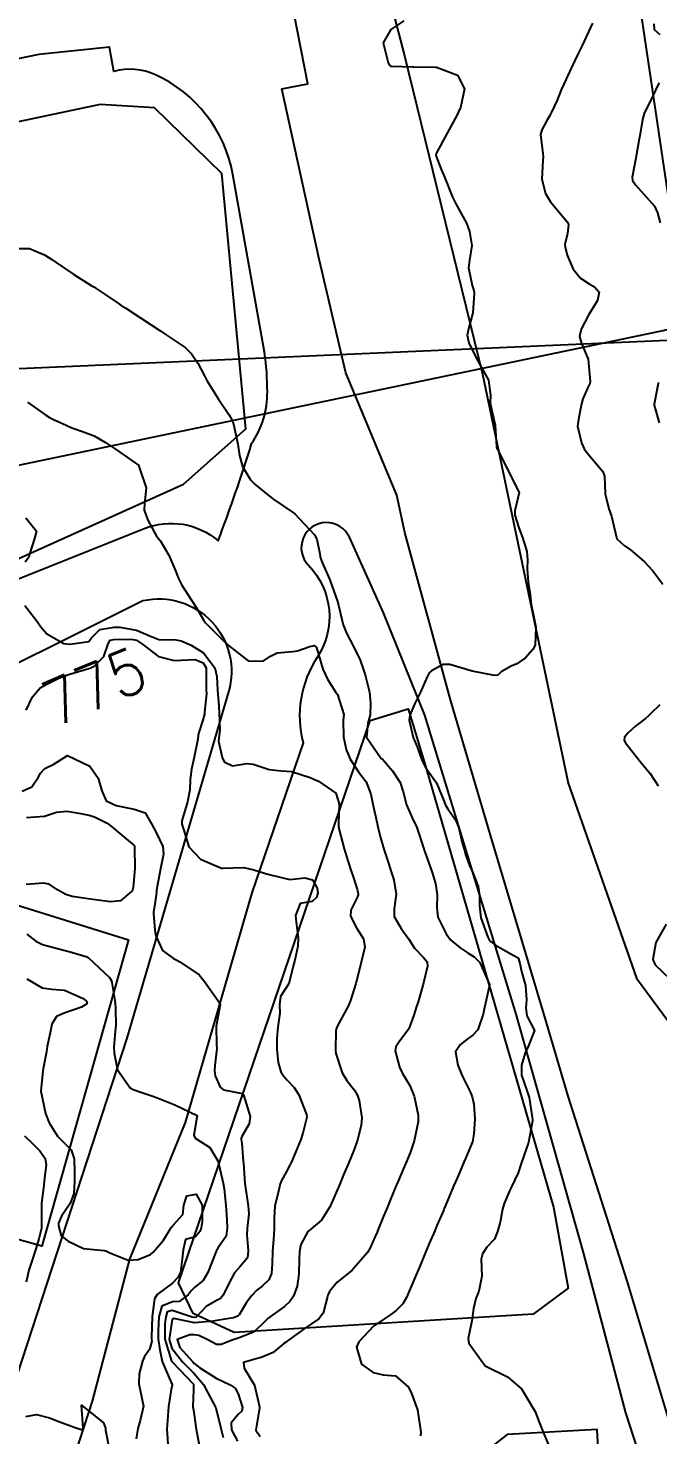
# Model space of a CAD drawing. Header units: metres. Extents: x 318500 to 325275, y 7408834 to 7428799.
# Drawn here: x 321451.8 to 321508, y 7424059.5 to 7424185.2 of the extents above; entities that cross this region are included whole.
import ezdxf
from ezdxf.enums import TextEntityAlignment as Align

# ---------------------------------------------------------------- set-up
doc = ezdxf.new("R2010")
doc.units = ezdxf.units.M
doc.header["$MEASUREMENT"] = 0
doc.linetypes.add('CONTINUO', pattern=[0])
doc.layers.add('_TEXTO_CONGELA', color=45, linetype='Continuous', plot=False)
for name, color, linetype in [('Cotas', 45, 'Continuous'), ('Curvas de Nivel 1m', 11, 'Continuous'), ('Curvas de Nivel 5m', 15, 'Continuous'), ('Edificações', 30, 'Continuous'), ('TEXTO', 45, 'Continuous'), ('Vias Primárias', 230, 'Continuous')]:
    doc.layers.add(name, color=color, linetype=linetype)
doc.styles.add('Style-STANDARD', font='STANDARD.shx')

msp = doc.modelspace()

# ---------------------------------------------------------------- linework, layer by layer
at = {"layer": '_TEXTO_CONGELA'}
msp.add_line((320573.33, 7423962.92), (321525.5, 7424161.71), dxfattribs=at)
at = {"layer": 'Curvas de Nivel 1m', "flags": 128}
for points, elevation in [([(321485.35, 7424185.82), (321484.19, 7424185.03), (321483.51, 7424183.85), (321483.95, 7424182.05), (321484.07, 7424181.84), (321484.15, 7424181.77), (321484.24, 7424181.75), (321486.15, 7424181.71), (321486.25, 7424181.71), (321488.15, 7424181.68), (321488.27, 7424181.67), (321490.14, 7424180.96), (321490.77, 7424179.75), (321490.4, 7424178.05), (321490.26, 7424177.76), (321490.1, 7424177.43), (321489.22, 7424175.77), (321488.22, 7424173.97), (321488.2, 7424173.79), (321488.7, 7424172.46), (321489.01, 7424171.78), (321489.7, 7424170.06), (321489.83, 7424169.76), (321489.99, 7424169.48), (321490.93, 7424167.75), (321491.22, 7424167.01), (321491.42, 7424165.74), (321491.22, 7424164.44), (321491.11, 7424163.74), (321491.44, 7424162.18), (321491.58, 7424161.73), (321491.62, 7424161.48), (321491.51, 7424159.74), (321491.15, 7424158.43), (321491.01, 7424157.74), (321491.16, 7424157.07), (321491.81, 7424155.73), (321492.89, 7424153.71), (321493.09, 7424152.38), (321493.06, 7424151.71), (321493.16, 7424151.13), (321493.49, 7424149.7), (321493.62, 7424147.79), (321493.63, 7424147.7), (321493.7, 7424147.55), (321494.62, 7424145.69), (321495.65, 7424143.68), (321495.26, 7424142.05), (321495.26, 7424141.68), (321495.6, 7424140.54), (321495.94, 7424139.67), (321496.31, 7424138.41), (321496.38, 7424137.67), (321496.36, 7424136.86), (321496.43, 7424135.67), (321496.61, 7424134.58), (321496.71, 7424133.66), (321496.85, 7424133.01), (321497.14, 7424131.66), (321497.06, 7424130.06), (321496.87, 7424129.66), (321496.19, 7424128.93), (321495.44, 7424128.4), (321494.94, 7424128.18), (321494.04, 7424127.69), (321493.75, 7424127.37), (321493.43, 7424127.35), (321493.14, 7424127.42), (321491.43, 7424127.73), (321489.44, 7424128.34), (321488.87, 7424128.33), (321487.82, 7424127.78), (321487.62, 7424127.58), (321487.42, 7424127.23), (321486.81, 7424125.79), (321486.33, 7424124.86), (321485.88, 7424123.8), (321485.81, 7424123.37), (321486.17, 7424121.8), (321486.53, 7424120.98), (321486.94, 7424119.79), (321487.32, 7424119.1), (321488.25, 7424117.77), (321488.95, 7424116.09), (321489.07, 7424115.76), (321489.27, 7424115.44), (321489.97, 7424114.46), (321490.24, 7424113.75), (321490.56, 7424112.41), (321490.75, 7424111.74), (321490.86, 7424111.38), (321491.2, 7424110.39), (321491.4, 7424109.94), (321491.5, 7424109.73), (321491.97, 7424108.51), (321492.09, 7424107.72), (321492.09, 7424106.78), (321492.23, 7424105.71), (321492.84, 7424103.97), (321492.99, 7424103.7), (321493.05, 7424103.64), (321493.11, 7424103.6), (321493.53, 7424103.28), (321495.1, 7424102.39), (321495.56, 7424102.14), (321495.69, 7424101.67), (321495.84, 7424100.91), (321496.21, 7424099.66), (321496.3, 7424098.4), (321496.24, 7424097.66), (321496.31, 7424096.95), (321497.01, 7424095.65), (321496.44, 7424094.21), (321496.17, 7424093.66), (321495.84, 7424092.54), (321495.86, 7424091.67), (321496.31, 7424090.29), (321496.53, 7424089.66), (321496.84, 7424087.71), (321496.84, 7424087.65), (321496.84, 7424087.59), (321496.47, 7424085.66), (321496.07, 7424084.46), (321495.8, 7424083.67), (321495.56, 7424082.94), (321494.96, 7424081.68), (321494.82, 7424081.39), (321494.3, 7424080.19), (321494.16, 7424079.69), (321493.94, 7424078.54), (321493.72, 7424077.69), (321493.44, 7424077.01), (321492.75, 7424076.3), (321492.38, 7424075.71), (321492.26, 7424075.23), (321492.32, 7424073.71), (321492.05, 7424072.36), (321491.77, 7424071.71), (321491.56, 7424070.83), (321491.4, 7424069.72), (321491.08, 7424068.16), (321491.14, 7424067.72), (321492.61, 7424065.7), (321494.6, 7424064.71), (321495.85, 7424063.66), (321496.57, 7424062.47), (321496.87, 7424061.96), (321497.08, 7424061.64), (321497.37, 7424060.82), (321497.85, 7424059.63), (321498.51, 7424058.09)], 771), ([(321507.65, 7424185.53), (321507.7, 7424185.04), (321508.19, 7424184.59)], 769), ([(321508.13, 7424180.27), (321507.88, 7424179.77), (321507.77, 7424179.53), (321507.41, 7424178.82), (321506.8, 7424177.54), (321506.64, 7424177), (321506.4, 7424175.55), (321506.35, 7424175.26), (321506.04, 7424173.55), (321505.74, 7424171.84), (321505.77, 7424171.55), (321506.01, 7424171.17), (321507.49, 7424169.53), (321507.71, 7424169.25), (321507.98, 7424168.65), (321508.24, 7424167.78)], 769), ([(321450.73, 7424165.48), (321451.93, 7424165.49), (321453.27, 7424164.9), (321453.91, 7424164.49), (321454.3, 7424164.23), (321455.89, 7424163.17), (321457.44, 7424162.19), (321457.72, 7424162.02), (321457.88, 7424161.91), (321458.67, 7424161.37), (321459.86, 7424160.56), (321460.11, 7424160.4), (321460.52, 7424160.15), (321461.85, 7424159.3), (321463.64, 7424158.1), (321463.83, 7424157.97), (321464.14, 7424157.78), (321465.81, 7424156.63), (321466.38, 7424156.07), (321466.97, 7424155.24), (321467.59, 7424154.05), (321467.77, 7424153.69), (321468.8, 7424152.03), (321469.73, 7424150.66), (321470.07, 7424150.02), (321470.21, 7424149.52), (321470.53, 7424148.01), (321470.68, 7424147.01), (321470.95, 7424146.01), (321471.66, 7424144.83), (321472.07, 7424144.41), (321472.57, 7424143.99), (321473.64, 7424143.13), (321475.42, 7424141.94), (321475.62, 7424141.78), (321477.38, 7424139.92), (321477.59, 7424139.53), (321477.86, 7424138.21), (321477.89, 7424137.92), (321478.05, 7424137.43), (321478.74, 7424135.9), (321479.43, 7424133.97), (321479.45, 7424133.89), (321479.46, 7424133.84), (321479.51, 7424133.64), (321479.85, 7424132.24), (321479.93, 7424131.88), (321480.22, 7424131.14), (321480.88, 7424129.87), (321481.44, 7424128.71), (321481.74, 7424127.86), (321481.88, 7424127.41), (321482.29, 7424125.85), (321482.38, 7424124.87), (321482.33, 7424123.85), (321482.14, 7424123.08), (321482.02, 7424121.85), (321483.33, 7424119.95), (321483.39, 7424119.9), (321483.46, 7424119.84), (321484.32, 7424118.83), (321485.01, 7424117.81), (321485.29, 7424116.97), (321485.57, 7424115.81), (321486.1, 7424114.64), (321486.5, 7424113.79), (321487.12, 7424111.88), (321487.15, 7424111.78), (321487.17, 7424111.73), (321487.22, 7424111.61), (321487.88, 7424109.77), (321488.17, 7424108.78), (321488.32, 7424107.77), (321488.29, 7424106.63), (321488.38, 7424105.77), (321489.12, 7424104.27), (321489.52, 7424103.75), (321490.38, 7424103.02), (321491.1, 7424102.56), (321491.61, 7424102.24), (321492.13, 7424101.71), (321492.99, 7424099.77), (321493, 7424099.7), (321492.64, 7424098.1), (321492.55, 7424097.71), (321492.43, 7424097.12), (321491.94, 7424095.72), (321491.49, 7424095.24), (321491, 7424094.87), (321490.36, 7424094.37), (321489.97, 7424093.75), (321490.15, 7424092.56), (321490.49, 7424091.74), (321490.64, 7424091.43), (321490.94, 7424090.84), (321491.31, 7424090.1), (321491.45, 7424089.72), (321491.58, 7424089.06), (321491.68, 7424087.72), (321491.59, 7424086.43), (321491.46, 7424085.72), (321491.31, 7424085.29), (321490.86, 7424084.23), (321490.71, 7424083.88), (321490.65, 7424083.73), (321490.1, 7424082.47), (321489.79, 7424081.75), (321489.06, 7424080.01), (321488.95, 7424079.76), (321488.91, 7424079.65), (321488.79, 7424079.38), (321488.3, 7424078.23), (321488.1, 7424077.76), (321487.62, 7424076.63), (321487.25, 7424075.77), (321486.73, 7424074.53), (321486.41, 7424073.78), (321485.91, 7424072.59), (321485.58, 7424071.8), (321485.26, 7424071.23), (321484.67, 7424070.66), (321484.18, 7424070.3), (321483.48, 7424069.82), (321482.99, 7424069.49), (321482.65, 7424069.25), (321481.33, 7424067.85), (321481.12, 7424067.36), (321481.57, 7424065.85), (321482.6, 7424065.12), (321483.5, 7424064.91), (321484.6, 7424064.81), (321485.75, 7424063.79), (321486.04, 7424063.25), (321486.56, 7424061.78), (321486.86, 7424059.78), (321486.84, 7424059.46)], 772), ([(321508.07, 7424153.52), (321508.01, 7424153.29), (321507.76, 7424151.89), (321507.69, 7424151.58), (321507.68, 7424151.52), (321507.69, 7424151.46), (321507.75, 7424151.27), (321508.13, 7424149.91)], 769), ([(321451.74, 7424151.77), (321453.38, 7424150.59), (321453.72, 7424150.38), (321454.01, 7424150.24), (321455.19, 7424149.7), (321455.71, 7424149.47), (321456.66, 7424149.14), (321457.71, 7424148.74), (321458.7, 7424148.17), (321459.69, 7424147.49), (321461.67, 7424146.13), (321462.33, 7424144.12), (321462.18, 7424142.68), (321462.16, 7424142.12), (321462.5, 7424141.22), (321463.09, 7424140.11), (321463.28, 7424139.8), (321463.58, 7424139.4), (321464.36, 7424138.09), (321464.99, 7424136.64), (321465.21, 7424136.08), (321465.53, 7424135.43), (321466.38, 7424134.07), (321466.84, 7424133.4), (321467.49, 7424132.26), (321467.57, 7424132.13), (321467.64, 7424132.05), (321469.46, 7424130.25), (321469.69, 7424130.02), (321471.44, 7424128.66), (321472.78, 7424128.64), (321473.45, 7424129.09), (321474.03, 7424129.38), (321475.45, 7424129.5), (321475.84, 7424129.55), (321476.96, 7424129.93), (321477.35, 7424130.04), (321477.46, 7424129.98), (321477.5, 7424129.92), (321477.54, 7424129.84), (321478.1, 7424127.91), (321478.52, 7424127.01), (321479.25, 7424125.89), (321479.41, 7424125.65), (321479.98, 7424123.88), (321479.92, 7424123.34), (321479.96, 7424121.88), (321480.21, 7424120.75), (321480.55, 7424119.87), (321481.31, 7424118.76), (321481.98, 7424117.85), (321482.39, 7424116.75), (321482.57, 7424115.85), (321482.96, 7424114.14), (321483.02, 7424113.84), (321483.24, 7424112.97), (321483.57, 7424111.83), (321483.97, 7424110.6), (321484.22, 7424109.82), (321484.46, 7424109.1), (321484.67, 7424107.82), (321484.47, 7424106.5), (321484.48, 7424105.82), (321485.12, 7424104.76), (321485.79, 7424103.8), (321486.31, 7424103), (321487.09, 7424102.17), (321487.43, 7424101.78), (321487.47, 7424101.39), (321487.06, 7424099.78), (321486.61, 7424098.21), (321486.48, 7424097.79), (321486.24, 7424097.01), (321485.79, 7424095.8), (321485.47, 7424095.34), (321484.99, 7424094.73), (321484.62, 7424094.18), (321484.56, 7424093.82), (321484.96, 7424092.39), (321485.23, 7424091.81), (321485.87, 7424090.73), (321486.28, 7424089.79), (321486.61, 7424088.08), (321486.63, 7424087.78), (321486.61, 7424087.49), (321486.27, 7424085.79), (321485.92, 7424084.74), (321485.52, 7424083.8), (321485.32, 7424083.33), (321484.83, 7424082.19), (321484.71, 7424081.92), (321484.67, 7424081.81), (321484.12, 7424080.5), (321483.85, 7424079.82), (321483.54, 7424079.07), (321483.02, 7424077.83), (321482.95, 7424077.65), (321482.76, 7424077.2), (321482.35, 7424076.24), (321482.11, 7424075.84), (321480.72, 7424074.25), (321480.27, 7424073.87), (321479.4, 7424073.19), (321478.7, 7424072.34), (321478.56, 7424072.03), (321478.52, 7424071.89), (321478.14, 7424070.42), (321477.75, 7424069.9), (321477.1, 7424069.46), (321476.65, 7424069.15), (321474.95, 7424067.94), (321474.77, 7424067.8), (321474.64, 7424067.69), (321473.67, 7424066.91), (321472.62, 7424066.45), (321472.24, 7424066.35), (321471.03, 7424065.99), (321471.08, 7424065.5), (321472.01, 7424063.98), (321472.47, 7424062.06), (321472.46, 7424061.97), (321472.18, 7424060.33), (321472.13, 7424059.97), (321472.52, 7424059.41)], 773), ([(321451.61, 7424141.43), (321452.54, 7424140.25), (321452.35, 7424139.49), (321451.96, 7424138.26), (321451.88, 7424137.93), (321451.55, 7424137.46)], 774), ([(321451.5, 7424133.6), (321452.55, 7424132.25), (321452.94, 7424131.7), (321453.47, 7424131.08), (321454.99, 7424130.21), (321455.46, 7424130.16), (321455.51, 7424130.16), (321455.99, 7424130.2), (321457.24, 7424130.4), (321457.47, 7424130.72), (321458.2, 7424131.45), (321459.48, 7424131.68), (321459.98, 7424131.66), (321461.48, 7424131.4), (321462.73, 7424130.85), (321463.47, 7424130.58), (321465, 7424130.55), (321465.47, 7424130.45), (321466.37, 7424130.07), (321467.45, 7424129.36), (321468.46, 7424128.03), (321468.66, 7424127.26), (321468.72, 7424126.03), (321468.83, 7424124.59), (321468.85, 7424124.03), (321468.91, 7424122.47), (321468.87, 7424122.03), (321468.8, 7424121.48), (321469.14, 7424120.02), (321469.32, 7424119.65), (321470.06, 7424119.28), (321471.32, 7424119.48), (321471.9, 7424119.42), (321473.31, 7424118.97), (321474.43, 7424118.84), (321475.31, 7424118.78), (321476.98, 7424118.25), (321477.3, 7424118.09), (321477.72, 7424117.91), (321479.28, 7424116.83), (321479.56, 7424115.89), (321479.5, 7424114.14), (321479.5, 7424113.89), (321479.57, 7424113.56), (321480.01, 7424111.88), (321480.37, 7424110.71), (321480.65, 7424109.87), (321480.79, 7424109.47), (321481.17, 7424108.28), (321481.28, 7424107.86), (321481.27, 7424107.76), (321481.17, 7424107.54), (321480.62, 7424106.39), (321480.57, 7424105.87), (321481.12, 7424104.81), (321481.75, 7424103.85), (321481.85, 7424103.1), (321481.57, 7424101.86), (321481.47, 7424101.47), (321481.06, 7424099.86), (321480.58, 7424098.33), (321480.39, 7424097.87), (321479.65, 7424096.51), (321479.32, 7424095.89), (321479.26, 7424095.63), (321479.23, 7424093.89), (321479.27, 7424093.59), (321479.85, 7424091.88), (321480.27, 7424091.19), (321480.93, 7424090.33), (321481.22, 7424089.86), (321481.37, 7424089.41), (321481.59, 7424087.85), (321481.55, 7424087.19), (321481.22, 7424085.85), (321480.86, 7424084.87), (321480.44, 7424083.87), (321479.96, 7424082.75), (321479.59, 7424081.88), (321478.8, 7424080.02), (321478.76, 7424079.93), (321478.74, 7424079.89), (321477.98, 7424078.7), (321477.05, 7424077.91), (321476.88, 7424077.8), (321476.77, 7424077.69), (321476.14, 7424076.53), (321476.03, 7424075.92), (321476.01, 7424075.2), (321475.97, 7424073.92), (321475.81, 7424072.82), (321475.51, 7424071.93), (321475.17, 7424071.44), (321474.68, 7424071), (321474.06, 7424070.55), (321473.23, 7424069.96), (321472.65, 7424069.37), (321471.91, 7424068.71), (321470.64, 7424068.21), (321470.02, 7424068), (321469.04, 7424067.61), (321468.63, 7424067.62), (321467.86, 7424068.03), (321467.03, 7424068.43), (321466.64, 7424068.47), (321466.23, 7424068.46), (321465.12, 7424068.07), (321465.36, 7424067.34), (321466.5, 7424066.05), (321466.61, 7424065.94), (321467.12, 7424065.53), (321468.59, 7424064.6), (321469.83, 7424064), (321470.29, 7424063.7), (321470.57, 7424063.22), (321470.93, 7424061.99), (321470.88, 7424061.66), (321470.55, 7424061.35), (321469.92, 7424060.62), (321469.97, 7424060), (321470.51, 7424058.98)], 774), ([(321451.28, 7424117.02), (321452.13, 7424117.41), (321452.69, 7424118.24), (321452.9, 7424118.64), (321453.31, 7424119.05), (321454.11, 7424119.43), (321455.33, 7424120.21), (321457.32, 7424119.26), (321458.05, 7424118.17), (321458.39, 7424117.05), (321458.78, 7424116.16), (321459.11, 7424116), (321459.27, 7424115.93), (321459.67, 7424115.74), (321461.26, 7424115.42), (321462.25, 7424115.1), (321462.81, 7424114.11), (321463.24, 7424113.32), (321463.82, 7424112.09), (321463.9, 7424111.4), (321463.63, 7424110.09), (321463.26, 7424108.18), (321463.26, 7424108.1), (321463.28, 7424107.99), (321463.16, 7424107.14), (321463.01, 7424106.23), (321463, 7424106.1), (321463.12, 7424104.6), (321463.2, 7424104.1), (321463.79, 7424102.78), (321464.77, 7424102.07), (321465.09, 7424101.94), (321465.36, 7424101.79), (321467.07, 7424100.61), (321467.56, 7424100.04), (321468.76, 7424098.29), (321468.95, 7424098.02), (321468.95, 7424097.94), (321468.59, 7424096.03), (321468.63, 7424094.38), (321468.64, 7424094.03), (321468.47, 7424092.52), (321468.44, 7424092.03), (321468.5, 7424091.59), (321468.94, 7424090.6), (321469.26, 7424090.34), (321470.93, 7424090.02), (321470.97, 7424089.99), (321471.02, 7424089.9), (321471.63, 7424087.98), (321471.54, 7424087.33), (321470.87, 7424086.19), (321470.81, 7424086.05), (321470.82, 7424085.99), (321470.83, 7424085.95), (321470.87, 7424085.55), (321471.01, 7424083.99), (321471.02, 7424083.81), (321471.16, 7424081.99), (321471.21, 7424081.59), (321471.45, 7424079.98), (321471.5, 7424079.27), (321471.37, 7424077.98), (321471.34, 7424077.4), (321471.46, 7424075.98), (321471.38, 7424075.34), (321470.73, 7424074.57), (321470.24, 7424074), (321469.7, 7424073.01), (321469.21, 7424072.01), (321468.98, 7424071.72), (321468.68, 7424071.56), (321467.71, 7424071), (321466.81, 7424070.05), (321466.66, 7424070.01), (321466.45, 7424070.05), (321464.67, 7424070.66), (321464.21, 7424070.53), (321464.09, 7424070.08), (321464.02, 7424069.45), (321464.01, 7424068.08), (321464.61, 7424066.13), (321464.65, 7424066.07), (321466.58, 7424064.06), (321466.57, 7424063.52), (321466.52, 7424062.09), (321466.52, 7424062.05), (321466.56, 7424061.74), (321466.81, 7424060.05), (321466.86, 7424059.71), (321467.18, 7424058.04)], 776), ([(321451.66, 7424114.66), (321453.26, 7424114.79), (321454.33, 7424115.15), (321455.26, 7424115.23), (321456.15, 7424115.09), (321457.26, 7424114.88), (321457.79, 7424114.71), (321458.85, 7424114.16), (321459.25, 7424113.88), (321460.74, 7424112.62), (321461.22, 7424112.22), (321461.29, 7424112.13), (321461.31, 7424112.03), (321461.33, 7424110.13), (321461.17, 7424108.46), (321461.12, 7424108.18), (321461.1, 7424108.13), (321460.05, 7424107.24), (321459.15, 7424107.14), (321458.02, 7424107.3), (321457.16, 7424107.42), (321455.74, 7424107.63), (321455.16, 7424107.78), (321454.44, 7424108.22), (321453.68, 7424108.73), (321453.18, 7424108.81), (321451.62, 7424108.7)], 777), ([(321451.69, 7424104.25), (321452.48, 7424103.62), (321453.1, 7424103.32), (321454.31, 7424103), (321455.1, 7424102.8), (321455.56, 7424102.67), (321457.09, 7424102.22), (321457.12, 7424102.21), (321457.16, 7424102.18), (321459.06, 7424100.39), (321459.21, 7424100.15), (321459.27, 7424099.94), (321459.58, 7424098.14), (321459.62, 7424097.55), (321459.63, 7424096.14), (321459.59, 7424095.56), (321459.47, 7424094.15), (321459.48, 7424093.64), (321459.77, 7424092.14), (321460.93, 7424090.52), (321461.17, 7424090.37), (321461.96, 7424090.11), (321462.93, 7424089.79), (321463.4, 7424089.62), (321464.91, 7424089), (321466.9, 7424088.05), (321466.61, 7424086.31), (321466.73, 7424086.05), (321466.87, 7424085.95), (321468.03, 7424085.2), (321468.75, 7424084.02), (321468.84, 7424083.69), (321469.22, 7424082.01), (321469.3, 7424081.52), (321469.46, 7424080.01), (321469.54, 7424078.77), (321469.57, 7424078.01), (321469.47, 7424077.3), (321468.74, 7424076.2), (321468.67, 7424076.1), (321468.63, 7424076.02), (321468.56, 7424075.85), (321467.85, 7424074.03), (321467.42, 7424073.33), (321466.7, 7424072.72), (321466.35, 7424072.4), (321466.08, 7424072.06), (321465.29, 7424071.46), (321464.68, 7424071.41), (321463.74, 7424071.02), (321463.48, 7424070.09), (321463.4, 7424068.84), (321463.42, 7424068.09), (321463.56, 7424067.15), (321463.78, 7424066.08), (321464.58, 7424064.21), (321464.65, 7424064.07), (321464.67, 7424063.98), (321464.58, 7424063.6), (321464.35, 7424062.07), (321464.21, 7424060.4), (321464.2, 7424060.07), (321464.3, 7424058.27)], 777), ([(321451.7, 7424100.25), (321453.05, 7424099.46), (321453.92, 7424099.35), (321455.05, 7424099.26), (321456.71, 7424098.51), (321457.03, 7424098.28), (321457.07, 7424098.18), (321457.03, 7424097.99), (321456.58, 7424097.74), (321455.02, 7424097.19), (321454.33, 7424096.9), (321453.92, 7424096.22), (321453.77, 7424095.45), (321453.52, 7424094.22), (321453.44, 7424093.76), (321453.14, 7424092.23), (321453.12, 7424092.06), (321452.93, 7424090.23), (321453.37, 7424088.23), (321453.69, 7424087.42), (321454.44, 7424086.21), (321454.87, 7424085.77), (321455.65, 7424084.99), (321455.93, 7424084.19), (321455.96, 7424083.07), (321455.95, 7424082.19), (321455.9, 7424081.1), (321455.57, 7424080.2), (321454.78, 7424079.07), (321454.53, 7424078.46), (321454.51, 7424078.21), (321454.76, 7424077.32), (321455.38, 7424076.83), (321456.74, 7424076.18), (321458.59, 7424076), (321458.74, 7424075.97), (321459.09, 7424075.79), (321460.73, 7424075.15), (321461.63, 7424075.21), (321462.73, 7424075.64), (321462.97, 7424075.86), (321463.17, 7424076.09), (321463.9, 7424076.93), (321464.57, 7424078.07), (321464.77, 7424078.29), (321465.62, 7424079.22), (321465.71, 7424080.06), (321465.96, 7424080.9), (321466.8, 7424081.03), (321467.33, 7424080.04), (321467.33, 7424078.6), (321467.24, 7424078.04), (321467.12, 7424077.69), (321466.76, 7424077.24), (321465.84, 7424076.98), (321465.64, 7424076.06), (321465.55, 7424075.25), (321465.41, 7424074.06), (321465.18, 7424073.59), (321464.7, 7424073.09), (321463.33, 7424072.09), (321463.09, 7424071.69), (321462.87, 7424070.1), (321462.81, 7424068.27), (321462.82, 7424068.1), (321462.84, 7424067.9), (321462.63, 7424067.16), (321462.18, 7424066.54), (321462.02, 7424066.11), (321461.73, 7424064.98), (321461.68, 7424064.11), (321461.84, 7424063.38), (321462.12, 7424062.11), (321461.82, 7424060.83), (321461.61, 7424060.11), (321461.45, 7424059.18)], 778), ([(321451.48, 7424086.25), (321452.19, 7424085.57), (321452.86, 7424084.9), (321453.32, 7424084.23), (321453.42, 7424083.65), (321453.25, 7424082.23), (321453.2, 7424081.84), (321453, 7424080.23), (321452.99, 7424080.03), (321453.01, 7424078.23), (321453, 7424078), (321452.75, 7424077.04), (321452.52, 7424076.23), (321452.08, 7424074.88), (321451.87, 7424074.24), (321451.64, 7424073.18)], 779), ([(321451.6, 7424061.19), (321452.55, 7424061.36), (321453.71, 7424061.05), (321454.54, 7424060.74), (321456.01, 7424060.19), (321456.53, 7424060.02), (321456.64, 7424060.06), (321456.72, 7424060.18), (321456.56, 7424062.18), (321458.54, 7424060.63), (321458.7, 7424060.15), (321458.72, 7424059.95), (321459.08, 7424058.14)], 779)]:
    msp.add_lwpolyline(points, dxfattribs=dict(at, elevation=elevation))
at = {"layer": 'Curvas de Nivel 5m', "flags": 128}
for points, elevation in [([(321502.2, 7424185.6), (321501.26, 7424183.61), (321500.91, 7424182.88), (321500.32, 7424181.63), (321500.26, 7424181.51), (321500.14, 7424181.27), (321499.62, 7424180.14), (321499.4, 7424179.64), (321499.02, 7424178.74), (321498.53, 7424177.65), (321498.39, 7424177.36), (321498.09, 7424176.85), (321497.65, 7424176.08), (321497.55, 7424175.66), (321497.74, 7424173.96), (321497.77, 7424173.65), (321497.74, 7424173.36), (321497.66, 7424171.66), (321498, 7424170.39), (321498.45, 7424169.65), (321499.96, 7424167.82), (321500.05, 7424167.63), (321499.95, 7424166.83), (321499.73, 7424165.84), (321499.74, 7424165.63), (321499.93, 7424164.88), (321500.45, 7424163.62), (321501.12, 7424162.83), (321501.9, 7424162.31), (321502.35, 7424162.05), (321502.78, 7424161.59), (321502.62, 7424160.84), (321501.86, 7424159.6), (321501.16, 7424158.29), (321501.02, 7424157.61), (321501.21, 7424156.99), (321501.81, 7424155.6), (321501.99, 7424153.6), (321501.95, 7424153.42), (321501.77, 7424153.06), (321501.31, 7424152.06), (321501.21, 7424151.61), (321500.97, 7424150.38), (321500.85, 7424149.61), (321501.19, 7424148.12), (321501.45, 7424147.6), (321501.69, 7424147.26), (321503.1, 7424145.58), (321503.25, 7424145.16), (321503.33, 7424143.57), (321503.63, 7424142.23), (321503.87, 7424141.57), (321503.98, 7424141.2), (321504.37, 7424139.56), (321505.01, 7424138.97), (321505.58, 7424138.58), (321506.79, 7424137.53), (321507.56, 7424136.69), (321508.45, 7424135.51)], 770), ([(321451.64, 7424124.26), (321452.2, 7424125.44), (321452.89, 7424126.24), (321453.41, 7424126.55), (321454.54, 7424127.1), (321455.42, 7424127.43), (321457.24, 7424127.99), (321457.43, 7424128.04), (321457.53, 7424128.08), (321457.69, 7424128.18), (321458.55, 7424129.06), (321458.94, 7424130.17), (321459.13, 7424130.5), (321459.47, 7424130.58), (321461.01, 7424130.59), (321461.47, 7424130.5), (321462.05, 7424130.12), (321463.44, 7424129.06), (321464.83, 7424128.7), (321465.44, 7424128.73), (321466.73, 7424128.77), (321467.44, 7424128.49), (321467.69, 7424128.05), (321467.71, 7424126.34), (321467.71, 7424126.05), (321467.72, 7424125.73), (321467.56, 7424124.05), (321467.54, 7424123.89), (321467.37, 7424123.28), (321467.06, 7424122.35), (321467, 7424122.06), (321466.96, 7424121.67), (321466.64, 7424120.06), (321466.39, 7424118.99), (321466.27, 7424118.07), (321466.23, 7424117.13), (321466.03, 7424116.07), (321465.54, 7424114.36), (321465.54, 7424114.08), (321465.67, 7424113.64), (321466.16, 7424112.06), (321467.2, 7424110.96), (321469.06, 7424110.16), (321469.19, 7424110.14), (321470.99, 7424110.2), (321471.19, 7424110.18), (321471.96, 7424109.99), (321472.91, 7424109.7), (321473.19, 7424109.61), (321474.53, 7424109.29), (321475.18, 7424109.12), (321476.52, 7424109.27), (321477.18, 7424109.11), (321477.62, 7424108.36), (321477.68, 7424107.91), (321477.56, 7424107.52), (321477.16, 7424107.18), (321476.08, 7424107), (321475.67, 7424105.93), (321475.74, 7424105.32), (321475.91, 7424103.93), (321475.87, 7424103.17), (321475.61, 7424101.93), (321475.51, 7424101.51), (321475.12, 7424099.94), (321475.1, 7424099.89), (321475.06, 7424099.8), (321474.32, 7424098.68), (321474.26, 7424097.95), (321474.27, 7424097.2), (321474.11, 7424095.95), (321474, 7424094.95), (321474.01, 7424093.95), (321474.13, 7424092.78), (321474.35, 7424091.95), (321474.59, 7424091.59), (321474.94, 7424091.23), (321475.56, 7424090.55), (321475.98, 7424089.92), (321476.67, 7424088.14), (321476.69, 7424087.91), (321476.33, 7424086.47), (321476.14, 7424085.92), (321475.64, 7424084.71), (321475.31, 7424083.93), (321475.16, 7424083.62), (321474.84, 7424083), (321474.45, 7424082.32), (321474.31, 7424081.95), (321474.17, 7424081.3), (321473.84, 7424079.95), (321473.76, 7424078.93), (321473.77, 7424077.95), (321473.72, 7424076.99), (321473.62, 7424075.96), (321473.6, 7424074.82), (321473.52, 7424073.96), (321473.29, 7424073.39), (321472.7, 7424072.82), (321472.22, 7424072.45), (321471.79, 7424071.98), (321471.31, 7424071.35), (321470.66, 7424070.27), (321470.52, 7424070.14), (321470.13, 7424070), (321468.66, 7424069.76), (321468.33, 7424069.69), (321466.65, 7424069.54), (321464.8, 7424069.93), (321464.66, 7424069.83), (321464.41, 7424068.07), (321464.63, 7424067.27), (321465.58, 7424066.06), (321466.59, 7424065.05), (321467.46, 7424064.04), (321467.85, 7424063.31), (321468.53, 7424062.02), (321468.56, 7424061.95), (321469.03, 7424060.01), (321469.22, 7424059.31)], 775), ([(321508.19, 7424124.72), (321507.39, 7424123.97), (321507.17, 7424123.74), (321506.92, 7424123.52), (321506.06, 7424122.85), (321505.36, 7424122.23), (321505.05, 7424121.85), (321505.01, 7424121.55), (321505.13, 7424121.33), (321505.35, 7424121.06), (321506.57, 7424119.53), (321507.32, 7424118.61), (321508.04, 7424117.51)], 770), ([(321508.77, 7424105.14), (321507.84, 7424103.51), (321507.58, 7424102), (321507.77, 7424101.51), (321509.07, 7424100.3)], 770)]:
    msp.add_lwpolyline(points, dxfattribs=dict(at, elevation=elevation))
at = {"layer": 'Edificações'}
for points in [[(321504.65, 7424228.77), (321472.12, 7424233.73), (321485.39, 7424182.69), (321492.36, 7424154.25), (321500, 7424117.73), (321506.12, 7424100.32), (321510.41, 7424094.52), (321511.73, 7424116.34), (321515.41, 7424116.62), (321509.63, 7424156.34), (321509.04, 7424169.67), (321504.89, 7424197.59), (321504.1, 7424208.49), (321507.98, 7424208.77), (321507.35, 7424217.56), (321503.15, 7424217.26), (321502.86, 7424221.23), (321504.76, 7424221.37)], [(321356.35, 7424108.7), (321369.68, 7424110.71), (321374.12, 7424101.77), (321408.47, 7424116.02), (321440.43, 7424133.08), (321465.67, 7424144.44), (321471.25, 7424149.38), (321469.09, 7424172.18), (321463.1, 7424178.03), (321458.23, 7424178.33), (321353.55, 7424156.18), (321349.29, 7424151.08), (321351.2, 7424136.33), (321351.99, 7424133.94), (321354.07, 7424133.53), (321355.4, 7424126.84), (321359.82, 7424126.72), (321361.16, 7424120.39), (321354.49, 7424118.98)], [(321470.19, 7424068.69), (321466.54, 7424070.38), (321465.24, 7424073.12), (321482.33, 7424123.32), (321485.72, 7424124.36), (321487.38, 7424118.95), (321498.69, 7424079.87), (321500, 7424072.65), (321496.9, 7424070.32)], [(321470, 7424002.53), (321485.08, 7423998.59), (321492.14, 7424035.44), (321497.43, 7424043.6), (321502.91, 7424054.43), (321502.6, 7424060.02), (321494.57, 7424059.58), (321487.27, 7424053.87), (321479.19, 7424031.93), (321473.34, 7424013.25)]]:
    msp.add_lwpolyline(points, close=True, dxfattribs=at)
msp.add_lwpolyline([(321445.29, 7424108.57), (321460.77, 7424103.76), (321453.03, 7424076.39), (321447.06, 7424078.05)], dxfattribs=at)
at = {"layer": 'TEXTO', "linetype": 'CONTINUO'}
msp.add_line((321520.95, 7424157.79), (321269.87, 7424146.86), dxfattribs=at)
at = {"layer": 'Vias Primárias'}
msp.add_lwpolyline([(321513.4, 7424046.2), (321505.28, 7424073.29), (321500, 7424089.8), (321497.97, 7424096.76), (321493.08, 7424113.1), (321489.5, 7424125.19), (321485.44, 7424140.13), (321484.71, 7424143.44), (321480.18, 7424154.39), (321477.8, 7424164.52), (321474.44, 7424179.73), (321476.78, 7424180.19), (321472.51, 7424201.9)], dxfattribs=at)
msp.add_lwpolyline([(321355.11, 7424090.35), (321385.59, 7424104.53), (321411.63, 7424116.42), (321443.38, 7424132.98), (321462.17, 7424140.48, -0.279204), (321468.77, 7424139.38, 0.014597), (321471.76, 7424148.06, 0.15371), (321473.16, 7424152.67, 0.037739), (321472.91, 7424156.21), (321470.07, 7424172.1, 0.245702), (321463.17, 7424181, 0.178069), (321459.47, 7424181.29), (321459.08, 7424183.45), (321452.75, 7424182.79), (321402.58, 7424172.45), (321373.4, 7424166.3), (321352.45, 7424162.12), (321352.81, 7424160.28, 0.098604), (321348.12, 7424154.75, 0.31174), (321347.69, 7424147.32), (321349.29, 7424128.56), (321353.09, 7424106.91), (321353.73, 7424098.14)], format="xyb", close=True, dxfattribs=at)
for points in [[(321510.51, 7424044.99), (321505.15, 7424061.5), (321501.38, 7424075.84), (321495.36, 7424097.1), (321487.23, 7424123.8), (321483.54, 7424132.96), (321480.48, 7424139.69, 1.190989), (321476.83, 7424137.19, -0.353226), (321477.61, 7424128.96, 0.213033), (321476.35, 7424121.34), (321471.78, 7424107.95), (321465.82, 7424087.44), (321460.87, 7424075.22), (321457.51, 7424062.55), (321452.55, 7424047.24)], [(321354.03, 7424054.69, -0.523927), (321352.84, 7424062.98), (321357.08, 7424068.49), (321368.38, 7424082.39), (321382.79, 7424095.11), (321416.24, 7424111.39), (321443.37, 7424124.72), (321462.06, 7424134.04, -0.571193), (321469.7, 7424125.88), (321460.63, 7424094.98), (321447.2, 7424053.9)]]:
    msp.add_lwpolyline(points, format="xyb", dxfattribs=at)

# ---------------------------------------------------------------- texts
at = {"layer": 'Cotas', "style": 'Style-STANDARD'}
msp.add_text('775', height=4, rotation=23.0389, dxfattribs=at).set_placement((321457.71, 7424126.37, 775), align=Align.MIDDLE_CENTER)

doc.saveas('drawing.dxf')
